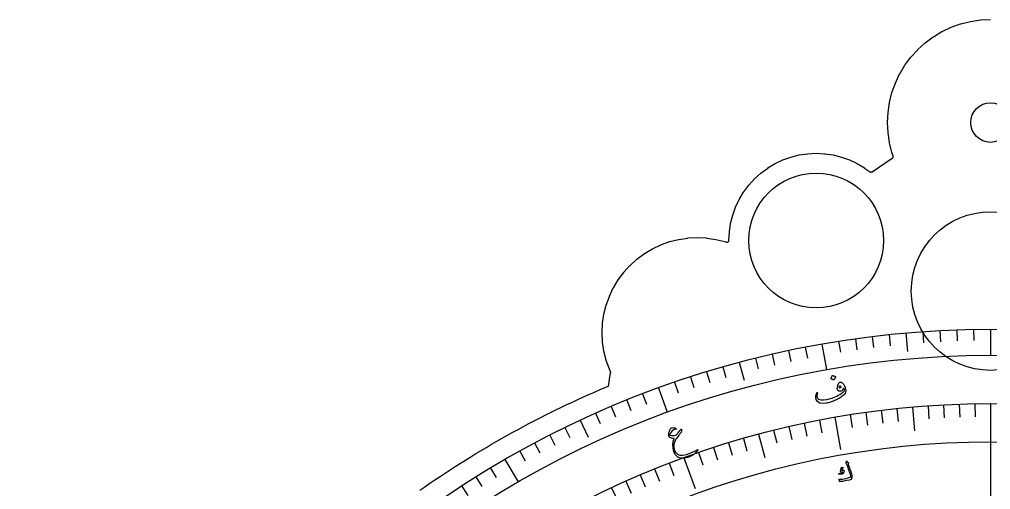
# Model space of a CAD drawing. Header units: millimetres. Extents: x -140 to 140, y -140 to 181.
# Drawn here: x -137.2 to 0, y 114.6 to 181 of the extents above; entities that cross this region are included whole.
import ezdxf

# ---------------------------------------------------------------- set-up
doc = ezdxf.new("R2010")
doc.units = ezdxf.units.MM
for name, color, linetype in [('CUT_INNER', 6, 'Continuous'), ('CUT_OUTER', 1, 'Continuous'), ('ENGRAVE', 7, 'Continuous'), ('ENGRAVE_FINE', 8, 'Continuous'), ('TEXT', 5, 'Continuous')]:
    doc.layers.add(name, color=color, linetype=linetype)

msp = doc.modelspace()

# ---------------------------------------------------------------- linework, layer by layer
at = {"layer": 'CUT_INNER'}
for centre, radius in [((0, 166.3921), 2.8), ((-24.64, 149.7321), 9.52), ((0, 142.5921), 11.2)]:
    msp.add_circle(centre, radius, dxfattribs=at)
at = {"layer": 'CUT_OUTER'}
msp.add_lwpolyline([(-80.6131, 114.4619), (-79.9093, 114.9544), (-79.2025, 115.4425), (-78.4926, 115.9263), (-77.7798, 116.4057), (-77.0641, 116.8808), (-76.3455, 117.3515), (-75.624, 117.8177), (-74.8997, 118.2795), (-74.1725, 118.7368), (-73.4426, 119.1897), (-72.7098, 119.6381), (-71.9744, 120.082), (-71.2362, 120.5214), (-70.4954, 120.9562), (-69.7519, 121.3865), (-69.0057, 121.8122), (-68.257, 122.2333), (-67.5057, 122.6498), (-66.7519, 123.0617), (-65.9955, 123.469), (-65.2367, 123.8716), (-64.4754, 124.2695), (-63.7117, 124.6628), (-62.9456, 125.0514), (-62.1771, 125.4353), (-61.4063, 125.8144), (-60.6331, 126.1888), (-59.8577, 126.5585), (-59.08, 126.9234), (-58.3001, 127.2835), (-57.518, 127.6388), (-56.7338, 127.9894), (-55.9474, 128.3351), (-55.1589, 128.6759), (-54.3683, 129.012), (-53.9904, 129.1699), (-53.6754, 131.0597), (-53.6719, 131.0898), (-53.6715, 131.1202), (-53.6742, 131.1504), (-53.6799, 131.1802), (-53.6886, 131.2092), (-53.7001, 131.2373), (-53.8538, 131.5622), (-53.8594, 131.5758), (-54.2988, 132.8038), (-54.3031, 132.8178), (-54.62, 134.083), (-54.6228, 134.0974), (-54.8142, 135.3875), (-54.8156, 135.4021), (-54.8796, 136.7048), (-54.8796, 136.7195), (-54.8156, 138.0221), (-54.8142, 138.0368), (-54.6228, 139.3268), (-54.62, 139.3413), (-54.3031, 140.6064), (-54.2988, 140.6205), (-53.8594, 141.8485), (-53.8538, 141.862), (-53.2962, 143.041), (-53.2892, 143.054), (-52.6187, 144.1727), (-52.6106, 144.1849), (-51.8336, 145.2324), (-51.8243, 145.2438), (-50.9485, 146.2102), (-50.9381, 146.2206), (-49.9717, 147.0964), (-49.9603, 147.1058), (-48.9128, 147.8827), (-48.9005, 147.8909), (-47.7819, 148.5614), (-47.7689, 148.5683), (-46.5899, 149.1259), (-46.5763, 149.1315), (-45.3484, 149.5709), (-45.3343, 149.5752), (-44.0692, 149.8921), (-44.0547, 149.895), (-42.7646, 150.0863), (-42.75, 150.0878), (-41.4474, 150.1518), (-41.4326, 150.1518), (-40.13, 150.0878), (-40.1154, 150.0863), (-38.8253, 149.895), (-38.8108, 149.8921), (-37.5457, 149.5752), (-37.5316, 149.5709), (-37.3585, 149.509), (-37.3303, 149.5004), (-37.3015, 149.4947), (-37.2722, 149.4918), (-37.2427, 149.4918), (-37.2134, 149.4947), (-37.1846, 149.5004), (-37.1564, 149.509), (-37.1292, 149.5202), (-37.1032, 149.5341), (-37.0787, 149.5505), (-37.056, 149.5691), (-37.0352, 149.59), (-37.0165, 149.6127), (-37.0001, 149.6372), (-36.9863, 149.6632), (-36.975, 149.6904), (-36.9664, 149.7185), (-36.9607, 149.7474), (-36.9578, 149.7767), (-36.901, 150.9323), (-36.8996, 150.947), (-36.7244, 152.1283), (-36.7215, 152.1428), (-36.4313, 153.3013), (-36.427, 153.3154), (-36.0247, 154.4398), (-36.019, 154.4534), (-35.5084, 155.5331), (-35.5015, 155.546), (-34.8875, 156.5704), (-34.8793, 156.5827), (-34.1679, 157.5419), (-34.1585, 157.5533), (-33.3565, 158.4382), (-33.3461, 158.4486), (-32.4612, 159.2507), (-32.4498, 159.26), (-31.4905, 159.9714), (-31.4783, 159.9796), (-30.4539, 160.5936), (-30.441, 160.6005), (-29.3613, 161.1112), (-29.3477, 161.1168), (-28.2232, 161.5191), (-28.2092, 161.5234), (-27.0507, 161.8136), (-27.0362, 161.8165), (-25.8549, 161.9917), (-25.8402, 161.9932), (-24.6474, 162.0518), (-24.6326, 162.0518), (-23.4398, 161.9932), (-23.4251, 161.9917), (-22.2438, 161.8165), (-22.2293, 161.8136), (-21.0708, 161.5234), (-21.0568, 161.5191), (-19.9323, 161.1168), (-19.9187, 161.1112), (-18.839, 160.6005), (-18.8261, 160.5936), (-17.8017, 159.9796), (-17.7895, 159.9714), (-17.0923, 159.4544), (-17.0669, 159.4375), (-17.0398, 159.4232), (-17.0115, 159.4118), (-16.9822, 159.4033), (-16.9521, 159.3978), (-16.9217, 159.3954), (-16.8911, 159.3962), (-16.8608, 159.4), (-16.8311, 159.4069), (-16.8022, 159.4168), (-16.7744, 159.4296), (-16.7481, 159.4451), (-13.8807, 161.3408), (-13.8577, 161.3576), (-13.8364, 161.3766), (-13.817, 161.3974), (-13.7996, 161.42), (-13.7845, 161.4442), (-13.7718, 161.4697), (-13.7615, 161.4962), (-13.7538, 161.5237), (-13.7487, 161.5517), (-13.7463, 161.5801), (-13.7466, 161.6086), (-13.7496, 161.6369), (-13.7553, 161.6649), (-13.7636, 161.6921), (-13.9306, 162.1586), (-13.9348, 162.1727), (-14.2784, 163.5445), (-14.2813, 163.5589), (-14.4888, 164.9577), (-14.4903, 164.9723), (-14.5596, 166.3848), (-14.5596, 166.3995), (-14.4903, 167.8119), (-14.4888, 167.8265), (-14.2813, 169.2253), (-14.2784, 169.2398), (-13.9348, 170.6115), (-13.9306, 170.6256), (-13.4542, 171.9571), (-13.4485, 171.9706), (-12.8439, 173.249), (-12.837, 173.262), (-12.11, 174.4749), (-12.1018, 174.4871), (-11.2594, 175.623), (-11.2501, 175.6343), (-10.3004, 176.6821), (-10.29, 176.6925), (-9.2422, 177.6422), (-9.2309, 177.6515), (-8.095, 178.4939), (-8.0828, 178.5021), (-6.8699, 179.2291), (-6.8569, 179.236), (-5.5785, 179.8407), (-5.5649, 179.8463), (-4.2335, 180.3227), (-4.2194, 180.327), (-2.8477, 180.6706), (-2.8332, 180.6734), (-1.4344, 180.8809), (-1.4198, 180.8824), (-0.0074, 180.9518), (0.0074, 180.9518)], dxfattribs=at)
at = {"layer": 'ENGRAVE'}
for points in [[(-11.9578, 136.6779), (-11.729, 134.0629)], [(0, 137.2), (0, 133.525)], [(-23.8245, 135.1156), (-23.1864, 131.4965)], [(-35.51, 132.525), (-34.8306, 129.9895)], [(-46.9252, 128.9258), (-45.6682, 125.4725)], [(0, 126.7), (0, 111.3)], [(-11.0426, 126.2179), (-10.7473, 122.8428)], [(-57.9832, 124.3454), (-56.8739, 121.9664)], [(-22.0012, 124.7751), (-21.199, 120.2253)], [(-32.7924, 122.3828), (-31.9155, 119.1102)], [(-68.6, 118.8187), (-66.7625, 115.636)], [(-43.334, 119.0591), (-41.7538, 114.7177)], [(-53.5457, 114.8292), (-52.1139, 111.7586)]]:
    msp.add_lwpolyline(points, dxfattribs=at)
for radius in [137.2, 137.2, 133.525, 126.7, 126.7, 121.31]:
    msp.add_circle((0, 0), radius, dxfattribs=at)
at = {"layer": 'ENGRAVE_FINE'}
for points in [[(-19.0945, 135.8648), (-18.8754, 134.3051)], [(-16.7205, 136.1773), (-16.5285, 134.6141)], [(-14.3413, 136.4484), (-14.1767, 134.882)], [(-9.5706, 136.8658), (-9.4607, 135.2946)], [(-7.1805, 137.012), (-7.0981, 135.4391)], [(-4.7882, 137.1164), (-4.7332, 135.5424)], [(-2.3945, 137.1791), (-2.367, 135.6043)], [(-26.179, 134.6792), (-25.8785, 133.1332)], [(-21.4628, 135.5108), (-21.2164, 133.9552)], [(-33.1917, 133.1246), (-32.8107, 131.5964)], [(-30.8633, 133.6836), (-30.509, 132.1489)], [(-28.5255, 134.2019), (-28.198, 132.6613)], [(-37.8174, 131.8851), (-37.3833, 130.3711)], [(-42.3971, 130.485), (-41.9104, 128.987)], [(-40.1134, 131.205), (-39.6529, 129.6988)], [(-44.668, 129.7251), (-44.1552, 128.236)], [(-49.1681, 128.0872), (-48.6037, 126.6168)], [(-53.6083, 126.2933), (-52.9929, 124.8435)], [(-51.396, 127.2096), (-50.806, 125.7493)], [(-8.8381, 126.3914), (-8.7092, 124.5479)], [(-6.631, 126.5264), (-6.5342, 124.6809)], [(-4.4218, 126.6228), (-4.3573, 124.7759)], [(-2.2112, 126.6807), (-2.179, 124.833)], [(-55.8043, 125.3384), (-55.1637, 123.8996)], [(-19.8202, 125.1401), (-19.5312, 123.3149)], [(-17.6332, 125.467), (-17.376, 123.6369)], [(-15.4408, 125.7556), (-15.2156, 123.9214)], [(-13.2438, 126.0059), (-13.0506, 124.168)], [(-26.3424, 123.9313), (-25.9582, 122.1237)], [(-24.1755, 124.3722), (-23.8229, 122.5581)], [(-62.2875, 122.2461), (-61.5725, 120.8428)], [(-60.1445, 123.3145), (-59.4541, 121.8989)], [(-30.6515, 122.9365), (-30.2044, 121.1434)], [(-28.5013, 123.4527), (-28.0856, 121.6521)], [(-64.4115, 121.1404), (-63.6721, 119.7498)], [(-37.0435, 121.1638), (-36.5032, 119.3966)], [(-34.9233, 121.7919), (-34.4139, 120.0154)], [(-66.5159, 119.9978), (-65.7523, 118.6203)], [(-41.2495, 119.7972), (-40.6478, 118.0499)], [(-39.1525, 120.4989), (-38.5814, 118.7413)], [(-45.4052, 118.2846), (-44.743, 116.5594)], [(-70.6632, 117.6034), (-69.852, 116.2533)], [(-49.5056, 116.628), (-48.7836, 114.9269)], [(-47.4627, 117.4742), (-46.7704, 115.7608)], [(-72.7049, 116.3522), (-71.8703, 115.0165)], [(-51.5335, 115.7462), (-50.7819, 114.058)], [(-74.7245, 115.0656), (-73.8667, 113.7447)]]:
    msp.add_lwpolyline(points, dxfattribs=at)
at = {"layer": 'TEXT'}
for points in [[(-22.3669, 130.64), (-22.3616, 130.6473), (-22.3534, 130.6526), (-22.3421, 130.6558), (-22.3279, 130.6569), (-22.2223, 130.6345), (-22.121, 130.6023), (-22.024, 130.5604), (-21.9313, 130.5087), (-21.9217, 130.5), (-21.9165, 130.4906), (-21.9158, 130.4805), (-21.9195, 130.4696), (-22.0939, 130.0503), (-22.1013, 130.0398), (-22.1123, 130.0356), (-22.127, 130.0379), (-22.1454, 130.0467), (-22.1614, 130.0542), (-22.1864, 130.0653), (-22.2205, 130.08), (-22.2638, 130.0983), (-22.3167, 130.12), (-22.3801, 130.1451), (-22.4538, 130.1734), (-22.5379, 130.2051), (-22.5494, 130.2108), (-22.5557, 130.2174), (-22.557, 130.2249), (-22.5532, 130.2332)], [(-21.2904, 129.723), (-21.1908, 129.7466), (-21.0844, 129.7246), (-20.9714, 129.6568), (-20.8517, 129.5432), (-20.7367, 129.3887), (-20.6375, 129.1984), (-20.554, 128.9723), (-20.4863, 128.7104), (-20.4681, 128.6143), (-20.4604, 128.5237), (-20.4632, 128.4384), (-20.4764, 128.3585), (-20.5415, 128.1928), (-20.6511, 128.027), (-20.8051, 127.8608), (-21.0034, 127.6941), (-21.1172, 127.613), (-21.2355, 127.5346), (-21.3583, 127.4588), (-21.4856, 127.3856), (-21.6176, 127.315), (-21.7548, 127.2469), (-21.897, 127.1813), (-22.0444, 127.1181), (-22.1929, 127.0584), (-22.3386, 127.0032), (-22.4816, 126.9525), (-22.6217, 126.9062), (-22.7595, 126.8647), (-22.8953, 126.8282), (-23.0291, 126.7968), (-23.1609, 126.7703), (-23.7207, 126.7134), (-24.1532, 126.782), (-24.4593, 126.9773), (-24.6389, 127.3004), (-24.6578, 127.3798), (-24.6708, 127.4719), (-24.6779, 127.5768), (-24.6791, 127.6944), (-24.6692, 127.8258), (-24.6456, 127.9559), (-24.608, 128.0848), (-24.5565, 128.2125), (-24.548, 128.2276), (-24.537, 128.2394), (-24.5234, 128.2478), (-24.5072, 128.2528), (-24.4909, 128.2537), (-24.4768, 128.2496), (-24.4651, 128.2406), (-24.4556, 128.2266), (-24.4493, 128.2104), (-24.447, 128.1948), (-24.4486, 128.1797), (-24.4542, 128.1651), (-24.5384, 127.8754), (-24.5399, 127.6414), (-24.4593, 127.4631), (-24.2969, 127.3403), (-23.9722, 127.2416), (-23.585, 127.2195), (-23.1347, 127.2732), (-22.6205, 127.4022), (-22.3979, 127.4756), (-22.1766, 127.5598), (-21.9568, 127.6549), (-21.7383, 127.7609), (-21.5214, 127.8778), (-21.3062, 128.0055), (-21.0929, 128.144), (-20.8813, 128.2933), (-20.7702, 128.3834), (-20.6899, 128.4741), (-20.6404, 128.5657), (-20.6218, 128.658), (-20.649, 128.7151), (-20.6854, 128.7656), (-20.731, 128.8095), (-20.7859, 128.8467), (-20.7919, 128.848), (-20.7983, 128.8435), (-20.805, 128.8331), (-20.812, 128.8169), (-20.8654, 128.6898), (-20.9321, 128.5899), (-21.0122, 128.5173), (-21.1056, 128.4719), (-21.2847, 128.4397), (-21.4316, 128.4691), (-21.5466, 128.5602), (-21.6295, 128.713), (-21.6526, 128.8562), (-21.634, 129.0392), (-21.5733, 129.2618), (-21.4702, 129.5241), (-21.4349, 129.5905), (-21.3931, 129.6458), (-21.345, 129.69), (-21.2904, 129.723)], [(-21.1196, 129.0283), (-21.1047, 129.0537), (-21.1031, 129.0771), (-21.1146, 129.0983), (-21.1393, 129.1173), (-21.2338, 129.1575), (-21.3114, 129.1582), (-21.3721, 129.1193), (-21.416, 129.0409), (-21.4197, 129.0185), (-21.4181, 128.9995), (-21.4114, 128.984), (-21.3993, 128.9719), (-21.3217, 128.9393), (-21.2492, 128.9378), (-21.1819, 128.9674), (-21.1196, 129.0283)], [(-45.1381, 123.2237), (-45.0702, 123.2715), (-44.9878, 123.3002), (-44.891, 123.3099), (-44.7799, 123.3006), (-44.721, 123.2895), (-44.6659, 123.2767), (-44.6146, 123.2621), (-44.5672, 123.2458), (-44.5236, 123.2281), (-44.4841, 123.2093), (-44.4486, 123.1893), (-44.4171, 123.1683), (-44.3929, 123.1454), (-44.3924, 123.1261), (-44.4155, 123.1104), (-44.4623, 123.0982), (-44.7559, 123.0133), (-44.9988, 122.8546), (-45.1906, 122.6225), (-45.3309, 122.3172), (-45.3318, 122.3003), (-45.3259, 122.2853), (-45.3132, 122.2721), (-45.2938, 122.2608), (-45.072, 122.1952), (-44.8523, 122.1783), (-44.6346, 122.2102), (-44.4186, 122.2909), (-44.3824, 122.3128), (-44.3387, 122.3495), (-44.2876, 122.401), (-44.229, 122.4672), (-44.1251, 122.5961), (-44.0331, 122.7097), (-43.9531, 122.8083), (-43.8851, 122.8917), (-43.8291, 122.96), (-43.7853, 123.0131), (-43.7537, 123.0512), (-43.7342, 123.0743), (-43.703, 123.0978), (-43.6807, 123.0946), (-43.6671, 123.0649), (-43.6623, 123.0086), (-43.666, 122.8549), (-43.6753, 122.7382), (-43.6903, 122.6584), (-43.711, 122.6154), (-43.7927, 122.5337), (-43.8773, 122.4425), (-43.9648, 122.3418), (-44.0551, 122.2315), (-44.1481, 122.1117), (-44.244, 121.9823), (-44.3425, 121.8435), (-44.4437, 121.695), (-44.6288, 121.3501), (-44.7309, 120.9873), (-44.7505, 120.6068), (-44.6881, 120.2088), (-44.6167, 120.006), (-44.5156, 119.8305), (-44.3848, 119.6821), (-44.2246, 119.5607), (-43.8933, 119.441), (-43.4682, 119.4315), (-42.9487, 119.5313), (-42.3337, 119.7391), (-42.2412, 119.7784), (-42.1422, 119.8227), (-42.0367, 119.8718), (-41.9247, 119.9257), (-41.8066, 119.9847), (-41.6827, 120.0489), (-41.553, 120.1183), (-41.4174, 120.1928), (-41.3935, 120.2041), (-41.3745, 120.2089), (-41.3606, 120.2074), (-41.3516, 120.1994), (-41.3581, 120.1431), (-41.4254, 120.0376), (-41.5534, 119.8829), (-41.7417, 119.6789), (-41.8584, 119.5621), (-41.9635, 119.4687), (-42.0571, 119.3985), (-42.1393, 119.3518), (-42.4568, 119.211), (-42.7515, 119.1016), (-43.0234, 119.0238), (-43.2729, 118.9778), (-43.7787, 118.9849), (-44.1906, 119.1405), (-44.5089, 119.4454), (-44.7331, 119.9006), (-44.865, 120.4172), (-44.9052, 120.9011), (-44.8531, 121.3523), (-44.708, 121.7706), (-44.9076, 121.7841), (-45.0756, 121.8103), (-45.2122, 121.8494), (-45.3173, 121.9014), (-45.3498, 121.9261), (-45.3769, 121.9561), (-45.3985, 121.9916), (-45.4147, 122.0324), (-45.4396, 122.1493), (-45.4533, 122.2636), (-45.4559, 122.3753), (-45.4472, 122.4844), (-45.4023, 122.7141), (-45.3358, 122.914), (-45.2477, 123.0838), (-45.1381, 123.2237)], [(-20.3203, 118.574), (-20.2944, 118.5406), (-20.268, 118.5093), (-20.241, 118.48), (-20.2135, 118.4529), (-20.1853, 118.4278), (-20.1561, 118.4049), (-20.1259, 118.3841), (-20.0947, 118.3655), (-20.0821, 118.3542), (-20.076, 118.3396), (-20.0765, 118.3216), (-20.0837, 118.3004), (-20.1288, 118.1869), (-20.133, 118.1747), (-20.1357, 118.1645), (-20.137, 118.1564), (-20.1369, 118.1502), (-20.0325, 117.8819), (-19.9403, 117.6391), (-19.8601, 117.4218), (-19.792, 117.23), (-19.7361, 117.0638), (-19.6925, 116.9236), (-19.6614, 116.8093), (-19.6425, 116.7209), (-19.6142, 116.5529), (-19.6083, 116.4991), (-19.6048, 116.4447), (-19.6039, 116.3896), (-19.6055, 116.3339), (-19.6099, 116.2775), (-19.6172, 116.2204), (-19.6274, 116.1626), (-19.6406, 116.1041), (-19.7296, 116.0054), (-19.9466, 115.9116), (-20.2913, 115.822), (-20.7637, 115.7354), (-20.9123, 115.7139), (-21.0504, 115.6977), (-21.178, 115.6868), (-21.2953, 115.6812), (-21.3065, 115.6837), (-21.3152, 115.689), (-21.3213, 115.6969), (-21.3248, 115.7076), (-21.3375, 115.7594), (-21.3487, 115.8066), (-21.3585, 115.8492), (-21.3667, 115.8873), (-21.3735, 115.9211), (-21.3789, 115.9513), (-21.383, 115.9777), (-21.3858, 116.0004), (-21.3866, 116.0133), (-21.3834, 116.0212), (-21.3763, 116.0241), (-21.3651, 116.0219), (-21.2809, 116.0124), (-21.1748, 116.0135), (-21.0469, 116.0251), (-20.8971, 116.047), (-20.4522, 116.1265), (-20.1076, 116.2085), (-19.8634, 116.2939), (-19.7195, 116.3834), (-19.7374, 116.4878), (-19.7908, 116.6738), (-19.8798, 116.9415), (-20.0046, 117.2909), (-20.1329, 117.64), (-20.2314, 117.9039), (-20.2998, 118.0824), (-20.338, 118.1758), (-20.3493, 118.2012), (-20.3599, 118.2249), (-20.3697, 118.247), (-20.3788, 118.2675), (-20.3872, 118.2862), (-20.3948, 118.3027), (-20.4015, 118.3172), (-20.4075, 118.3296), (-20.4185, 118.3571), (-20.424, 118.3841), (-20.4242, 118.4108), (-20.4188, 118.4371), (-20.375, 118.5787), (-20.3711, 118.5884), (-20.3662, 118.5952), (-20.3603, 118.5991), (-20.3535, 118.6), (-20.3445, 118.5969), (-20.3359, 118.5916), (-20.3279, 118.5839), (-20.3203, 118.574)], [(-20.8946, 117.7396), (-20.8879, 117.7399), (-20.8819, 117.7383), (-20.8763, 117.7349), (-20.8714, 117.7296), (-20.8691, 117.7245), (-20.8677, 117.7188), (-20.867, 117.7125), (-20.8671, 117.7056), (-20.9076, 117.5112), (-20.9131, 117.4913), (-20.9199, 117.4755), (-20.9279, 117.4639), (-20.937, 117.4565), (-20.9782, 117.4366), (-21.0123, 117.414), (-21.0392, 117.3886), (-21.0588, 117.3606), (-21.0614, 117.3473), (-21.0525, 117.3352), (-21.0323, 117.3243), (-21.0007, 117.3145), (-20.9802, 117.3113), (-20.9592, 117.3086), (-20.9375, 117.3065), (-20.9153, 117.305), (-20.8924, 117.304), (-20.8684, 117.3036), (-20.8434, 117.3039), (-20.8174, 117.3047), (-20.7235, 117.2841), (-20.6823, 117.2148), (-20.6939, 117.0968), (-20.7581, 116.9303), (-20.7875, 116.879), (-20.8178, 116.8376), (-20.849, 116.8062), (-20.8811, 116.7848), (-20.9179, 116.77), (-20.9701, 116.7573), (-21.0378, 116.7467), (-21.1209, 116.7381), (-21.1634, 116.7346), (-21.2041, 116.7327), (-21.2429, 116.7325), (-21.2797, 116.734), (-21.3145, 116.7365), (-21.3472, 116.7394), (-21.3778, 116.7426), (-21.4061, 116.7462), (-21.4244, 116.7524), (-21.4381, 116.7607), (-21.4473, 116.7712), (-21.4521, 116.7838), (-21.4524, 116.7976), (-21.4477, 116.8084), (-21.4381, 116.8162), (-21.4234, 116.8209), (-21.3761, 116.8328), (-21.3222, 116.8456), (-21.2619, 116.859), (-21.195, 116.8731), (-21.0702, 116.8994), (-20.9735, 116.9246), (-20.905, 116.9485), (-20.8647, 116.9714), (-20.8599, 116.9764), (-20.8578, 116.9823), (-20.8586, 116.989), (-20.8621, 116.9966), (-20.866, 117.001), (-20.8724, 117.0045), (-20.8813, 117.0071), (-20.8927, 117.0088), (-20.9968, 117.0149), (-21.0407, 117.0194), (-21.0792, 117.0283), (-21.1123, 117.0418), (-21.1399, 117.0598), (-21.1647, 117.0823), (-21.1814, 117.1071), (-21.1901, 117.1342), (-21.1907, 117.1637), (-21.1627, 117.3684), (-21.104, 117.5327), (-21.0146, 117.6564), (-20.8946, 117.7396)]]:
    msp.add_lwpolyline(points, close=True, dxfattribs=at)

doc.saveas('drawing.dxf')
